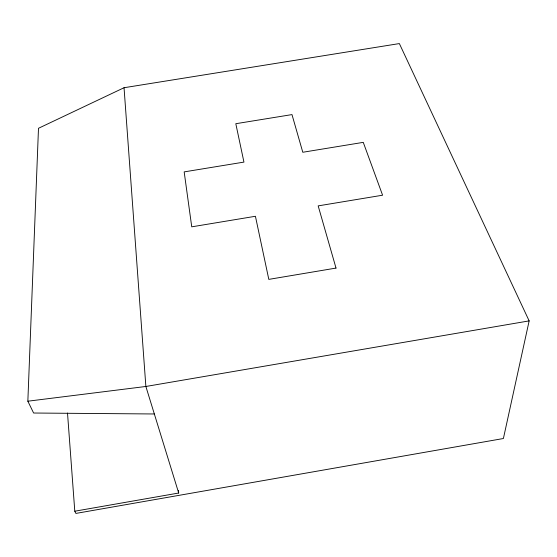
<?xml version="1.0" encoding="UTF-8"?>
<svg xmlns="http://www.w3.org/2000/svg" width="557" height="557" viewBox="0 0 557 557"><rect width="100%" height="100%" fill="white"/><g stroke="black" fill="none" stroke-linecap="round" stroke-linejoin="round"><path stroke-width="0.84" d="M154.338 413.976L33.608 413.022L27.85 401.2L38.489 128.291L124.044 87.728L399.362 43.578L529.15 320.888L503.396 438.519L75.891 513.422L74.791 511.215L67.508 413.016M74.791 511.215L178.693 493.022L178.365 490.452M529.15 320.888L145.871 386.474L27.85 401.2M178.693 493.022L145.871 386.474L124.044 87.728M336.017 268.084L268.808 279.377L255.426 216.276L191.74 226.831L184.172 171.89L243.945 162.101L235.806 123.71L291.986 114.596L302.792 152.263L363.268 142.362L382.589 195.208L318.172 205.881L336.017 268.084"/></g></svg>
